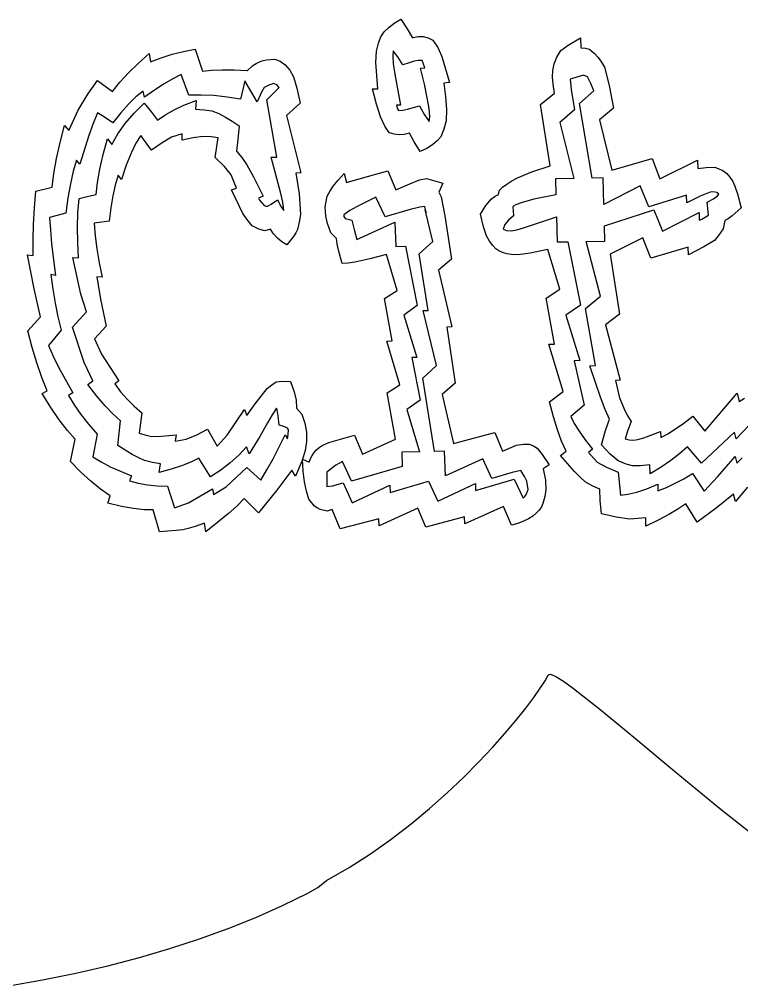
# Model space of a CAD drawing. Extents: x -15 to 1051, y 18 to 778.
# Drawn here: x 609.2 to 876.1, y 36.2 to 393 of the extents above; entities that cross this region are included whole.
import ezdxf

# ---------------------------------------------------------------- set-up
doc = ezdxf.new("R2010")
doc.units = 0

msp = doc.modelspace()

# ---------------------------------------------------------------- linework, layer by layer
at = {"layer": 'Sign'}
for p, q in [((747.727551, 391.544343), (750.139535, 392.96837)), ((750.139535, 392.96837), (752.556413, 389.407665)), ((744.042836, 388.327518), (745.695318, 389.997392)), ((745.695318, 389.997392), (747.727551, 391.544343)), ((752.556413, 389.407665), (754.450605, 386.15007)), ((741.885307, 384.187412), (742.770105, 386.53472)), ((742.770105, 386.53472), (744.042836, 388.327518)), ((754.450605, 386.15007), (754.740898, 386.260789)), ((754.740898, 386.260789), (756.609777, 386.659524)), ((756.609777, 386.659524), (758.436375, 386.625619)), ((758.436375, 386.625619), (760.220692, 386.159074)), ((760.220692, 386.159074), (761.962728, 385.259889)), ((812.032211, 383.424022), (816.610949, 386.18846)), ((816.610949, 386.18846), (816.722, 382.423)), ((669.849903, 381.129093), (674.136972, 381.964172)), ((674.136972, 381.964172), (676.871462, 373.857002)), ((741.167235, 381.16323), (741.885307, 384.187412)), ((761.962728, 385.259889), (763.804823, 382.524556)), ((763.804823, 382.524556), (765.368968, 379.260079)), ((809.265499, 381.43001), (812.032211, 383.424022)), ((816.722, 382.423), (818.359355, 382.273946)), ((818.359355, 382.273946), (819.8913, 381.96569)), ((819.8913, 381.96569), (821.614017, 380.477347)), ((653.118904, 376.704981), (657.157784, 380.354402)), ((657.157784, 380.354402), (657.690472, 377.225452)), ((657.690472, 377.225452), (661.626653, 378.759733)), ((661.626653, 378.759733), (665.679797, 380.060947)), ((665.679797, 380.060947), (669.849903, 381.129093)), ((700.650245, 378.048523), (703.60179, 378.286639)), ((703.60179, 378.286639), (705.643887, 377.478755)), ((740.923954, 376.97142), (741.167235, 381.16323)), ((747.401437, 381.292648), (747.160527, 379.508268)), ((747.160527, 379.508268), (747.363237, 376.679902)), ((749.04163, 379.18112), (747.401437, 381.292648)), ((750.929647, 376.132738), (749.04163, 379.18112)), ((765.368968, 379.260079), (768.146668, 369.688449)), ((806.879374, 376.487045), (807.861761, 378.947596)), ((807.861761, 378.947596), (809.265499, 381.43001)), ((821.614017, 380.477347), (823.10184, 378.866358)), ((823.10184, 378.866358), (824.354767, 377.132722)), ((649.517394, 373.156257), (653.118904, 376.704981)), ((693.38039, 373.991619), (695.539545, 375.901013)), ((695.539545, 375.901013), (696.718171, 376.6468)), ((696.718171, 376.6468), (697.96283, 377.253314)), ((697.96283, 377.253314), (699.273521, 377.720555)), ((699.273521, 377.720555), (700.650245, 378.048523)), ((705.643887, 377.478755), (707.482148, 376.117114)), ((707.482148, 376.117114), (709.116572, 374.201715)), ((741.648, 367.357), (740.923954, 376.97142)), ((747.363237, 376.679902), (747.912009, 372.694313)), ((753.194756, 376.938774), (750.929647, 376.132738)), ((755.128352, 377.476233), (753.194756, 376.938774)), ((756.730436, 377.745114), (755.128352, 377.476233)), ((758.001007, 377.745418), (756.730436, 377.745114)), ((757.497527, 374.90888), (759.034747, 375.045578)), ((758.92453, 368.985602), (757.497527, 374.90888)), ((758.487178, 376.813533), (758.001007, 377.745418)), ((759.034747, 375.045578), (758.487178, 376.813533)), ((806.318336, 374.048356), (806.879374, 376.487045)), ((824.354767, 377.132722), (825.3728, 375.27644)), ((825.3728, 375.27644), (827.11446, 368.4831)), ((646.353254, 369.708231), (649.517394, 373.156257)), ((668.984105, 372.541387), (665.96456, 371.032743)), ((671.849885, 364.960287), (668.984105, 372.541387)), ((676.871462, 373.857002), (680.264961, 374.195917)), ((680.264961, 374.195917), (684.159327, 374.349013)), ((684.159327, 374.349013), (688.554561, 374.31629)), ((688.554561, 374.31629), (693.450662, 374.097747)), ((693.450662, 374.097747), (693.38039, 373.991619)), ((709.116572, 374.201715), (710.54716, 371.732559)), ((710.54716, 371.732559), (711.753223, 367.544779)), ((747.912009, 372.694313), (750.047737, 361.251468)), ((806.178649, 371.63153), (806.318336, 374.048356)), ((806.421597, 368.993712), (806.178649, 371.63153)), ((817.67889, 372.395193), (812.7346, 370.826823)), ((819.16739, 371.69353), (817.67889, 372.395193)), ((820.32024, 369.31017), (819.16739, 371.69353)), ((634.521166, 365.281522), (638.075424, 370.431992)), ((638.075424, 370.431992), (643.626484, 366.360902)), ((643.626484, 366.360902), (646.353254, 369.708231)), ((662.699495, 369.139559), (659.18891, 366.861838)), ((665.96456, 371.032743), (662.699495, 369.139559)), ((692.534945, 370.310667), (690.975285, 363.474717)), ((697.096955, 362.450907), (692.534945, 370.310667)), ((699.656405, 367.737657), (698.659064, 366.094516)), ((701.353795, 368.662699), (699.656405, 367.737657)), ((700.66925, 363.258), (705.23375, 367.74918)), ((703.280465, 369.278517), (701.353795, 368.662699)), ((704.396105, 368.77842), (703.280465, 369.278517)), ((705.23375, 367.74918), (704.396105, 368.77842)), ((711.753223, 367.544779), (712.96121, 362.048679)), ((759.965422, 364.02246), (758.92453, 368.985602)), ((768.146668, 369.688449), (766.099, 369.436)), ((766.099, 369.436), (766.66655, 364.502232)), ((807.014639, 365.68284), (806.421597, 368.993712)), ((812.7346, 370.826823), (813.158973, 367.015258)), ((821.44873, 366.50763), (820.32024, 369.31017)), ((827.11446, 368.4831), (828.75418, 360.16994)), ((630.915154, 359.397292), (634.521166, 365.281522)), ((652.301467, 364.304432), (649.527699, 361.616847)), ((654.998219, 366.493237), (652.301467, 364.304432)), ((655.432805, 364.199577), (654.998219, 366.493237)), ((659.18891, 366.861838), (655.432805, 364.199577)), ((676.42596, 365.016374), (671.849885, 364.960287)), ((681.138885, 364.787474), (676.42596, 365.016374)), ((685.98866, 364.273589), (681.138885, 364.787474)), ((690.975285, 363.474717), (685.98866, 364.273589)), ((698.659064, 366.094516), (697.096955, 362.450907)), ((739.667459, 367.315245), (741.648, 367.357)), ((741.161253, 361.615784), (739.667459, 367.315245)), ((760.620204, 360.019452), (759.965422, 364.02246)), ((766.66655, 364.502232), (767.046102, 359.72155)), ((801.780819, 361.49172), (807.014639, 365.68284)), ((813.158973, 367.015258), (814.31481, 359.555523)), ((816.2272, 361.8981), (821.44873, 366.50763)), ((649.527699, 361.616847), (646.676917, 358.430482)), ((651.60211, 358.317202), (655.351039, 361.999851)), ((655.351039, 361.999851), (658.110912, 358.629458)), ((666.160414, 359.425176), (670.03787, 361.239532)), ((670.03787, 361.239532), (674.549089, 363.027841)), ((674.549089, 363.027841), (674.351336, 359.779001)), ((704.303, 342.086), (700.66925, 363.258)), ((712.96121, 362.048679), (707.95971, 357.443729)), ((742.705154, 357.01638), (741.161253, 361.615784)), ((750.047737, 361.251468), (748.581, 361.221)), ((748.581, 361.221), (748.911417, 359.97186)), ((752.696455, 359.789047), (757.028103, 360.978315)), ((757.028103, 360.978315), (758.979628, 357.643413)), ((805.311009, 338.85222), (801.780819, 361.49172)), ((820.856, 334.362), (816.2272, 361.8981)), ((627.467024, 351.893992), (630.915154, 359.397292)), ((638.137049, 358.396487), (636.541572, 354.483969)), ((640.696992, 356.827454), (638.137049, 358.396487)), ((643.749119, 354.745337), (640.696992, 356.827454)), ((646.676917, 358.430482), (643.749119, 354.745337)), ((648.360134, 354.553536), (651.60211, 358.317202)), ((658.110912, 358.629458), (660.306789, 355.718321)), ((660.306789, 355.718321), (662.91672, 357.584772)), ((662.91672, 357.584772), (666.160414, 359.425176)), ((674.351336, 359.779001), (677.512161, 359.609348)), ((677.512161, 359.609348), (680.387296, 359.172073)), ((680.387296, 359.172073), (682.880421, 358.157706)), ((682.880421, 358.157706), (685.390046, 356.895093)), ((685.390046, 356.895093), (687.916171, 355.384235)), ((707.95971, 357.443729), (713.20707, 336.305329)), ((744.299163, 353.517034), (742.705154, 357.01638)), ((748.911417, 359.97186), (749.296673, 359.351875)), ((749.296673, 359.351875), (750.880081, 359.476449)), ((750.880081, 359.476449), (752.696455, 359.789047)), ((758.979628, 357.643413), (760.645103, 355.296905)), ((760.888877, 356.97658), (760.620204, 360.019452)), ((760.64488, 355.2968), (760.888877, 356.97658)), ((767.046102, 359.72155), (766.876179, 355.53127)), ((814.31481, 359.555523), (808.87635, 354.836803)), ((828.75418, 360.16994), (823.5967, 355.87575)), ((624.290546, 347.464446), (625.944574, 353.746302)), ((625.944574, 353.746302), (627.467024, 351.893992)), ((636.541572, 354.483969), (634.916072, 350.034397)), ((645.62511, 350.708852), (648.360134, 354.553536)), ((687.916171, 355.384235), (690.458796, 353.625133)), ((690.458796, 353.625133), (689.984252, 348.564993)), ((745.114957, 352.179882), (744.299163, 353.517034)), ((760.645103, 355.296905), (760.64488, 355.2968)), ((766.876179, 355.53127), (766.123755, 352.427875)), ((808.87635, 354.836803), (814.10823, 334.221403)), ((823.5967, 355.87575), (828.18323, 337.23565)), ((634.916072, 350.034397), (631.574999, 339.524087)), ((643.397039, 346.783151), (645.62511, 350.708852)), ((654.089091, 350.04125), (652.319872, 347.197962)), ((658.063571, 344.68129), (654.089091, 350.04125)), ((669.409081, 350.67443), (665.482381, 349.44127)), ((669.330318, 348.37008), (669.409081, 350.67443)), ((745.943279, 351.117745), (745.114957, 352.179882)), ((747.689423, 350.545737), (745.943279, 351.117745)), ((749.507664, 350.328489), (747.689423, 350.545737)), ((751.398003, 350.466), (749.507664, 350.328489)), ((753.360439, 350.95827), (751.398003, 350.466)), ((755.143062, 347.750688), (753.360439, 350.95827)), ((766.123755, 352.427875), (764.995359, 349.63065)), ((622.982899, 341.569227), (624.290546, 347.464446)), ((640.178117, 343.013437), (641.794999, 348.843151)), ((641.794999, 348.843151), (643.397039, 346.783151)), ((652.319872, 347.197962), (650.537508, 343.5563)), ((661.965423, 347.379295), (658.063571, 344.68129)), ((665.482381, 349.44127), (661.965423, 347.379295)), ((673.414732, 349.233647), (669.330318, 348.37008)), ((676.998453, 349.655025), (673.414732, 349.233647)), ((680.081482, 349.634214), (676.998453, 349.655025)), ((682.663818, 349.171214), (680.081482, 349.634214)), ((681.629908, 341.927544), (682.663818, 349.171214)), ((689.984252, 348.564993), (689.413256, 344.287853)), ((757.378129, 344.13386), (755.143062, 347.750688)), ((761.855337, 346.608347), (759.783881, 345.302627)), ((763.592496, 348.051022), (761.855337, 346.608347)), ((764.995359, 349.63065), (763.592496, 348.051022)), ((638.933181, 337.636316), (640.178117, 343.013437)), ((650.537508, 343.5563), (648.741997, 339.116262)), ((689.413256, 344.287853), (691.407261, 342.000525)), ((759.783881, 345.302627), (757.378129, 344.13386)), ((622.021631, 336.060646), (622.982899, 341.569227)), ((630.284909, 340.962577), (629.107981, 336.855983)), ((631.574999, 339.524087), (630.284909, 340.962577)), ((648.741997, 339.116262), (646.933341, 333.87785)), ((684.975758, 338.595524), (681.629908, 341.927544)), ((691.407261, 342.000525), (693.305116, 339.240183)), ((693.305116, 339.240183), (695.728331, 334.842258)), ((702.322827, 342.044734), (704.303, 342.086)), ((705.874847, 328.616534), (702.322827, 342.044734)), ((828.18323, 337.23565), (843.02843, 341.52234)), ((843.02843, 341.52234), (845.89107, 334.04585)), ((845.89107, 334.04585), (859.77897, 340.92931)), ((859.77897, 340.92931), (859.869, 337.896)), ((621.406744, 330.938702), (622.021631, 336.060646)), ((629.107981, 336.855983), (628.065667, 332.228852)), ((638.060192, 332.711787), (638.933181, 337.636316)), ((645.713531, 335.42246), (644.673796, 331.796279)), ((646.933341, 333.87785), (645.713531, 335.42246)), ((687.468888, 335.559744), (684.975758, 338.595524)), ((689.450668, 330.576944), (687.468888, 335.559744)), ((713.20707, 336.305329), (711.37647, 336.162519)), ((711.37647, 336.162519), (712.62863, 328.547809)), ((727.026244, 333.571431), (729.28894, 336.01287)), ((729.28894, 336.01287), (730.047823, 332.67929)), ((735.667503, 334.366398), (745.406523, 336.97668)), ((745.406523, 336.97668), (748.327083, 330.02474)), ((793.295759, 334.415145), (798.633334, 336.645889)), ((798.633334, 336.645889), (805.311009, 338.85222)), ((859.869, 337.896), (863.03118, 338.302057)), ((863.03118, 338.302057), (866.24084, 338.342758)), ((866.24084, 338.342758), (869.21172, 337.148638)), ((869.21172, 337.148638), (870.585368, 335.986654)), ((870.585368, 335.986654), (871.781062, 334.637791)), ((628.065667, 332.228852), (627.157966, 327.081183)), ((637.559149, 328.239851), (638.060192, 332.711787)), ((695.728331, 334.842258), (699.298416, 327.642183)), ((725.224175, 331.375095), (727.026244, 333.571431)), ((730.047823, 332.67929), (735.667503, 334.366398)), ((748.327083, 330.02474), (753.472883, 332.22532)), ((753.472883, 332.22532), (757.023643, 333.76466)), ((757.023643, 333.76466), (759.651713, 334.238091)), ((759.651713, 334.238091), (765.648273, 332.478991)), ((765.648273, 332.478991), (764.206783, 329.099571)), ((787.802084, 331.023256), (789.298284, 332.159989)), ((789.298284, 332.159989), (791.129509, 333.290618)), ((791.129509, 333.290618), (793.295759, 334.415145)), ((814.10823, 334.221403), (807.287, 334.079)), ((807.287, 334.079), (807.46, 328.221)), ((824.89, 334.446), (820.856, 334.362)), ((825.17987, 324.61294), (824.89, 334.446)), ((871.781062, 334.637791), (872.798803, 333.102049)), ((872.798803, 333.102049), (873.63859, 331.379428)), ((614.774389, 323.310178), (615.356114, 329.556622)), ((615.356114, 329.556622), (621.406744, 330.938702)), ((644.673796, 331.796279), (643.774373, 327.767435)), ((687.632468, 330.015715), (689.450668, 330.576944)), ((691.779018, 321.309955), (687.632468, 330.015715)), ((706.590862, 325.491401), (705.874847, 328.616534)), ((712.62863, 328.547809), (713.147318, 320.917809)), ((723.00192, 327.71773), (723.882734, 329.423861)), ((723.882734, 329.423861), (725.224175, 331.375095)), ((764.206783, 329.099571), (765.136357, 327.444241)), ((784.98286, 327.62167), (786.24711, 328.30219)), ((786.24711, 328.30219), (786.640909, 329.88042)), ((786.640909, 329.88042), (787.802084, 331.023256)), ((838.62777, 331.48723), (825.17987, 324.61294)), ((841.8664, 323.70457), (838.62777, 331.48723)), ((864.454967, 329.199364), (860.812529, 327.658121)), ((865.536789, 329.221905), (864.454967, 329.199364)), ((866.881537, 329.040585), (865.536789, 329.221905)), ((867.633478, 328.42824), (866.881537, 329.040585)), ((867.138596, 327.789918), (867.633478, 328.42824)), ((873.63859, 331.379428), (874.56771, 328.494233)), ((874.56771, 328.494233), (875.9299, 323.367688)), ((627.157966, 327.081183), (626.384879, 321.412977)), ((630.886612, 321.506723), (631.361809, 326.854711)), ((631.361809, 326.854711), (634.767569, 327.710681)), ((634.767569, 327.710681), (637.559149, 328.239851)), ((643.774373, 327.767435), (643.015261, 323.335929)), ((699.298416, 327.642183), (697.629966, 326.97941)), ((697.629966, 326.97941), (697.948037, 326.148691)), ((697.948037, 326.148691), (699.693647, 324.196351)), ((700.873337, 324.011594), (702.246069, 324.746706)), ((702.246069, 324.746706), (704.622507, 326.287744)), ((704.622507, 326.287744), (705.946557, 323.698619)), ((706.940167, 322.358624), (706.590862, 325.491401)), ((722.165707, 323.7229), (723.00192, 327.71773)), ((740.996145, 327.255542), (734.068175, 323.892645)), ((744.366065, 319.998952), (740.996145, 327.255542)), ((765.136357, 327.444241), (766.444079, 320.432516)), ((781.579385, 324.201362), (783.65299, 326.67811)), ((783.65299, 326.67811), (784.98286, 327.62167)), ((794.667288, 325.25926), (792.899354, 324.548622)), ((799.36184, 326.58692), (794.667288, 325.25926)), ((807.46, 328.221), (799.36184, 326.58692)), ((855.755, 328.076), (841.8664, 323.70457)), ((855.837897, 325.251774), (855.755, 328.076)), ((860.812529, 327.658121), (855.837897, 325.251774)), ((863.316066, 325.512238), (865.683423, 326.739083)), ((863.898137, 320.709618), (863.316066, 325.512238)), ((865.683423, 326.739083), (867.138596, 327.789918)), ((614.416089, 317.264647), (614.774389, 323.310178)), ((626.384879, 321.412977), (620.413729, 319.823207)), ((630.689548, 316.059861), (630.886612, 321.506723)), ((643.015261, 323.335929), (642.396461, 318.50176)), ((693.309216, 319.196132), (691.779018, 321.309955)), ((699.693647, 324.196351), (700.2499, 323.998603)), ((700.2499, 323.998603), (700.873337, 324.011594)), ((705.946557, 323.698619), (706.940167, 322.358624)), ((722.48758, 320.27555), (722.165707, 323.7229)), ((731.330168, 322.324448), (729.076145, 320.831752)), ((734.068175, 323.892645), (731.330168, 322.324448)), ((753.680245, 322.705052), (744.366065, 319.998952)), ((757.249463, 323.616759), (753.680245, 322.705052)), ((759.076925, 323.864172), (757.249463, 323.616759)), ((759.25835, 322.690431), (759.076925, 323.864172)), ((761.95339, 310.94525), (759.18732, 322.61045)), ((759.18732, 322.61045), (759.581835, 321.676652)), ((759.581835, 321.676652), (759.25835, 322.690431)), ((779.63585, 321.04698), (781.579385, 324.201362)), ((792.899354, 324.548622), (791.51765, 323.80678)), ((791.51765, 323.80678), (791.836437, 320.46403)), ((825.411, 316.768), (843.6603, 322.59098)), ((843.6603, 322.59098), (846.89894, 314.80831)), ((846.89894, 314.80831), (860.34674, 321.68261)), ((860.34674, 321.68261), (860.43, 318.858)), ((875.9299, 323.367688), (872.62409, 320.368093)), ((620.413729, 319.823207), (620.674274, 315.190512)), ((642.396461, 318.50176), (636.843801, 317.653399)), ((636.843801, 317.653399), (637.236893, 313.036549)), ((695.288768, 316.777665), (693.309216, 319.196132)), ((712.643122, 318.107421), (711.990668, 315.346279)), ((713.147318, 320.917809), (712.643122, 318.107421)), ((723.137032, 317.541535), (722.48758, 320.27555)), ((729.076145, 320.831752), (729.168021, 320.205662)), ((729.168021, 320.205662), (729.55945, 319.376463)), ((729.55945, 319.376463), (732.07172, 318.800793)), ((732.07172, 318.800793), (733.012595, 314.895328)), ((733.96857, 311.722853), (748.01857, 318.086353)), ((748.01857, 318.086353), (748.284, 309.09)), ((766.444079, 320.432516), (768.898967, 304.390841)), ((780.690787, 316.385047), (779.63585, 321.04698)), ((789.922277, 318.801787), (788.628497, 317.25714)), ((791.836437, 320.46403), (789.922277, 318.801787)), ((795.492849, 315.9348), (807.700749, 320.06188)), ((807.700749, 320.06188), (807.975, 310.752)), ((860.43, 318.858), (861.374237, 319.191678)), ((861.374237, 319.191678), (863.898137, 320.709618)), ((869.83132, 318.635208), (869.334067, 315.589458)), ((871.163575, 319.343312), (869.83132, 318.635208)), ((872.62409, 320.368093), (871.163575, 319.343312)), ((614.281213, 311.420028), (614.416089, 317.264647)), ((620.674274, 315.190512), (621.123293, 310.077647)), ((630.770617, 310.514123), (630.689548, 316.059861)), ((697.710306, 315.545934), (695.288768, 316.777665)), ((699.894818, 314.884935), (697.710306, 315.545934)), ((702.006398, 315.452269), (699.894818, 314.884935)), ((703.167074, 313.736336), (702.006398, 315.452269)), ((711.384597, 314.123424), (710.525285, 312.777539)), ((711.990668, 315.346279), (711.384597, 314.123424)), ((724.35665, 314.13905), (723.137032, 317.541535)), ((726.39873, 312.08823), (724.35665, 314.13905)), ((733.012595, 314.895328), (733.96857, 311.722853)), ((781.7805, 313.03219), (780.690787, 316.385047)), ((788.628497, 317.25714), (788.020849, 315.46512)), ((788.020849, 315.46512), (789.245525, 315.000004)), ((789.245525, 315.000004), (790.899084, 314.923245)), ((790.899084, 314.923245), (792.981525, 315.234844)), ((792.981525, 315.234844), (795.492849, 315.9348)), ((825.578, 311.119), (825.411, 316.768)), ((869.334067, 315.589458), (867.609629, 313.093818)), ((614.36976, 305.776322), (614.281213, 311.420028)), ((631.129819, 304.869511), (630.770617, 310.514123)), ((637.236893, 313.036549), (637.857357, 308.175849)), ((704.560723, 312.208426), (703.167074, 313.736336)), ((706.187344, 310.868541), (704.560723, 312.208426)), ((708.046938, 309.716679), (706.187344, 310.868541)), ((710.525285, 312.777539), (708.046938, 309.716679)), ((726.656992, 310.019864), (726.39873, 312.08823)), ((756.95194, 306.3403), (761.95339, 310.94525)), ((782.967223, 311.055127), (781.7805, 313.03219)), ((784.124032, 309.469947), (782.967223, 311.055127)), ((807.975, 310.752), (811.936, 310.835)), ((811.936, 310.835), (816.5147, 287.4846)), ((818.68324, 310.975679), (825.578, 311.119)), ((823.90283, 290.778679), (818.68324, 310.975679)), ((839.63581, 312.2494), (827.55681, 306.24098)), ((842.4985, 304.77291), (839.63581, 312.2494)), ((866.083637, 311.334998), (862.190104, 308.977336)), ((867.609629, 313.093818), (866.083637, 311.334998)), ((621.123293, 310.077647), (622.586749, 298.411407)), ((637.857357, 308.175849), (638.705193, 303.071299)), ((727.094467, 307.785145), (726.656992, 310.019864)), ((728.50706, 302.81665), (727.094467, 307.785145)), ((748.284, 309.09), (751.878, 309.165)), ((751.878, 309.165), (756.26678, 287.276)), ((785.250928, 308.276652), (784.124032, 309.469947)), ((786.34791, 307.47524), (785.250928, 308.276652)), ((787.725059, 306.817044), (786.34791, 307.47524)), ((804.53459, 307.95882), (797.970505, 306.566035)), ((808.93043, 293.29212), (804.53459, 307.95882)), ((856.323, 308.829), (842.4985, 304.77291)), ((856.406527, 306.004628), (856.323, 308.829)), ((862.190104, 308.977336), (856.406527, 306.004628)), ((614.67896, 293.4319), (612.23349, 306.04582)), ((612.23349, 306.04582), (614.36976, 305.776322)), ((631.964919, 291.489301), (628.996579, 305.034401)), ((628.996579, 305.034401), (631.129819, 304.869511)), ((738.73226, 304.49505), (733.190385, 303.280565)), ((744.85007, 306.08787), (738.73226, 304.49505)), ((748.83601, 292.87797), (744.85007, 306.08787)), ((760.283, 285.476), (756.95194, 306.3403)), ((768.898967, 304.390841), (764.102047, 300.313501)), ((789.316455, 306.359565), (787.725059, 306.817044)), ((791.122099, 306.102804), (789.316455, 306.359565)), ((793.14199, 306.04676), (791.122099, 306.102804)), ((795.339301, 306.197209), (793.14199, 306.04676)), ((797.970505, 306.566035), (795.339301, 306.197209)), ((827.55681, 306.24098), (830.99832, 284.12298)), ((638.705193, 303.071299), (639.780401, 297.722899)), ((730.741404, 302.954786), (728.50706, 302.81665)), ((733.190385, 303.280565), (730.741404, 302.954786)), ((764.102047, 300.313501), (768.976497, 279.376701)), ((622.586749, 298.411407), (620.890519, 298.690073)), ((620.890519, 298.690073), (621.602412, 293.373342)), ((639.780401, 297.722899), (637.867231, 297.892374)), ((637.867231, 297.892374), (639.265478, 289.678869)), ((617.09323, 283.12002), (614.67896, 293.4319)), ((621.602412, 293.373342), (622.466692, 288.177548)), ((744.08159, 289.8482), (748.83601, 292.87797)), ((803.8155, 290.0455), (808.93043, 293.29212)), ((633.992999, 284.937441), (631.964919, 291.489301)), ((639.265478, 289.678869), (641.267841, 279.646274)), ((746.965, 274.208), (744.08159, 289.8482)), ((806.959, 273.05), (803.8155, 290.0455)), ((818.46123, 286.164559), (823.90283, 290.778679)), ((622.466692, 288.177548), (623.483357, 283.102692)), ((756.26678, 287.276), (751.30777, 283.71863)), ((758.44955, 285.43685), (760.283, 285.476)), ((816.5147, 287.4846), (811.12177, 283.70884)), ((822.16216, 265.203259), (818.46123, 286.164559)), ((612.33027, 277.89203), (617.09323, 283.12002)), ((623.483357, 283.102692), (624.652409, 278.148773)), ((628.875699, 279.283391), (633.992999, 284.937441)), ((751.30777, 283.71863), (756.09812, 268.11813)), ((763.30543, 265.12765), (758.44955, 285.43685)), ((811.12177, 283.70884), (816.31281, 266.96534)), ((830.99832, 284.12298), (825.83158, 280.14259)), ((633.148849, 266.288891), (628.875699, 279.283391)), ((641.267841, 279.646274), (637.002901, 274.952004)), ((768.976497, 279.376701), (767.143, 279.338)), ((767.143, 279.338), (770.25095, 258.5737)), ((825.83158, 280.14259), (831.27736, 259.74099)), ((613.932303, 271.789224), (612.33027, 277.89203)), ((624.652409, 278.148773), (619.975149, 272.503893)), ((637.002901, 274.952004), (639.589961, 269.353804)), ((615.65111, 266.081355), (613.932303, 271.789224)), ((619.975149, 272.503893), (621.747113, 268.569949)), ((744.98456, 274.167033), (746.965, 274.208)), ((749.8637, 258.045033), (744.98456, 274.167033)), ((804.832143, 273.006559), (806.959, 273.05)), ((810.191503, 255.533859), (804.832143, 273.006559)), ((621.747113, 268.569949), (623.830494, 264.341568)), ((639.589961, 269.353804), (645.973971, 259.438634)), ((756.09812, 268.11813), (754.191, 268.078)), ((754.191, 268.078), (757.29752, 252.3378)), ((617.486693, 260.768424), (615.65111, 266.081355)), ((623.830494, 264.341568), (628.931509, 255.001493)), ((636.433069, 259.449191), (633.148849, 266.288891)), ((758.30706, 260.4181), (763.30543, 265.12765)), ((816.31281, 266.96534), (814.259, 266.922)), ((814.259, 266.922), (817.90052, 250.4602)), ((820.03818, 265.054344), (822.16216, 265.203259)), ((822.04287, 258.829063), (820.03818, 265.054344)), ((619.43905, 255.85043), (617.486693, 260.768424)), ((634.563109, 258.154221), (636.433069, 259.449191)), ((637.813174, 253.871643), (634.563109, 258.154221)), ((645.973971, 259.438634), (644.537881, 258.362034)), ((644.537881, 258.362034), (646.655837, 255.449269)), ((700.807123, 256.603606), (702.489838, 258.025523)), ((702.489838, 258.025523), (704.110023, 259.079796)), ((704.110023, 259.079796), (706.340118, 259.361764)), ((706.340118, 259.361764), (709.387823, 259.294426)), ((709.387823, 259.294426), (710.749667, 255.423898)), ((745.10928, 255.015253), (749.8637, 258.045033)), ((762.627, 233.399), (758.30706, 260.4181)), ((770.25095, 258.5737), (765.45403, 254.49636)), ((823.92125, 253.464669), (822.04287, 258.829063)), ((831.27736, 259.74099), (829.44681, 259.598181)), ((829.44681, 259.598181), (830.95532, 253.244831)), ((617.63623, 254.76618), (619.43905, 255.85043)), ((620.834209, 249.605932), (617.63623, 254.76618)), ((628.931509, 255.001493), (627.419, 254.028)), ((627.419, 254.028), (629.502358, 250.57809)), ((640.907579, 250.200751), (637.813174, 253.871643)), ((646.655837, 255.449269), (649.016708, 252.698564)), ((696.387373, 250.937928), (700.807123, 256.603606)), ((710.749667, 255.423898), (711.501603, 252.325676)), ((748.25592, 237.915153), (745.10928, 255.015253)), ((765.45403, 254.49636), (769.65839, 236.37166)), ((805.165303, 251.765739), (810.191503, 255.533859)), ((825.67332, 248.961163), (823.92125, 253.464669)), ((862.5095, 240.92328), (874.4273, 254.88318)), ((874.4273, 254.88318), (875.176923, 251.86341)), ((629.502358, 250.57809), (631.95476, 247.05737)), ((643.846324, 247.141543), (640.907579, 250.200751)), ((649.016708, 252.698564), (651.620492, 250.109919)), ((651.620492, 250.109919), (654.467191, 247.683334)), ((693.319523, 246.713436), (696.387373, 250.937928)), ((711.501603, 252.325676), (711.588022, 249.396756)), ((757.29752, 252.3378), (752.33542, 248.88503)), ((806.580147, 246.254334), (805.165303, 251.765739)), ((817.90052, 250.4602), (812.96003, 246.2752)), ((830.95532, 253.244831), (832.966822, 248.498164)), ((875.176923, 251.86341), (877.196633, 253.05684)), ((623.939935, 245.08485), (620.834209, 249.605932)), ((631.95476, 247.05737), (634.776208, 243.46584)), ((646.629409, 244.694021), (643.846324, 247.141543)), ((654.467191, 247.683334), (653.442481, 240.125874)), ((685.974785, 239.442976), (692.447875, 248.893316)), ((692.447875, 248.893316), (693.319523, 246.713436)), ((702.597913, 246.906758), (700.887378, 243.940401)), ((704.247438, 249.453171), (702.597913, 246.906758)), ((704.486031, 248.83013), (704.247438, 249.453171)), ((704.883219, 246.561855), (704.486031, 248.83013)), ((705.242544, 243.08909), (704.883219, 246.561855)), ((711.588022, 249.396756), (713.633192, 247.241326)), ((713.633192, 247.241326), (714.746377, 243.86934)), ((752.33542, 248.88503), (757.12577, 233.28453)), ((808.058608, 241.385349), (806.580147, 246.254334)), ((812.96003, 246.2752), (814.255003, 243.7378)), ((827.29908, 245.318544), (825.67332, 248.961163)), ((832.966822, 248.498164), (834.102588, 246.382674)), ((834.102588, 246.382674), (835.32503, 244.439081)), ((854.766219, 243.895436), (858.0888, 246.48325)), ((858.0888, 246.48325), (862.5095, 240.92328)), ((626.953409, 241.202932), (623.939935, 245.08485)), ((634.776208, 243.46584), (637.9667, 239.8035)), ((645.65105, 235.567511), (646.629409, 244.694021)), ((700.887378, 243.940401), (698.045118, 238.909426)), ((706.562651, 242.809151), (705.242544, 243.08909)), ((707.573747, 242.431175), (706.562651, 242.809151)), ((714.746377, 243.86934), (715.31826, 240.499161)), ((814.255003, 243.7378), (816.01765, 240.89615)), ((825.842512, 241.206134), (827.29908, 245.318544)), ((835.32503, 244.439081), (833.923265, 240.955799)), ((851.679225, 241.718122), (854.766219, 243.895436)), ((878.88367, 243.148678), (874.04117, 238.128368)), ((629.87463, 237.96018), (626.953409, 241.202932)), ((637.9667, 239.8035), (636.37998, 231.3969)), ((653.442481, 240.125874), (655.626266, 239.491006)), ((655.626266, 239.491006), (658.026981, 238.965384)), ((661.804276, 239.044062), (667.109501, 239.573281)), ((667.109501, 239.573281), (666.810665, 237.264331)), ((670.899515, 237.977486), (674.76119, 239.549511)), ((674.76119, 239.549511), (678.792315, 241.596046)), ((678.792315, 241.596046), (682.351445, 235.390086)), ((682.351445, 235.390086), (685.974785, 239.442976)), ((702.967815, 230.638535), (707.474497, 239.57687)), ((707.474497, 239.57687), (708.324486, 238.12927)), ((708.275831, 241.955161), (707.573747, 242.431175)), ((708.668904, 241.38111), (708.275831, 241.955161)), ((708.324486, 238.12927), (708.607491, 239.73133)), ((708.607491, 239.73133), (708.668904, 241.38111)), ((715.31826, 240.499161), (715.348842, 237.13079)), ((723.63028, 236.774053), (733.0942, 239.378633)), ((733.0942, 239.378633), (736.01482, 232.426713)), ((769.65839, 236.37166), (784.87649, 240.45674)), ((784.87649, 240.45674), (787.79705, 233.50482)), ((809.600687, 237.158784), (808.058608, 241.385349)), ((816.01765, 240.89615), (818.247973, 237.75025)), ((824.34963, 235.836924), (825.842512, 241.206134)), ((833.923265, 240.955799), (833.01641, 238.110871)), ((839.96207, 238.386381), (846.14766, 240.791784)), ((846.14766, 240.791784), (846.212, 238.595)), ((846.212, 238.595), (848.827819, 239.951311)), ((848.827819, 239.951311), (851.679225, 241.718122)), ((873.45678, 240.523598), (861.24488, 229.069598)), ((874.04117, 238.128368), (873.45678, 240.523598)), ((628.0648, 229.6537), (629.87463, 237.96018)), ((650.959665, 232.250168), (645.65105, 235.567511)), ((658.026981, 238.965384), (661.804276, 239.044062)), ((666.810665, 237.264331), (670.899515, 237.977486)), ((698.045118, 238.909426), (694.106138, 232.494901)), ((715.348842, 237.13079), (714.838122, 233.764226)), ((719.974699, 234.86292), (721.073053, 235.60867)), ((721.073053, 235.60867), (723.63028, 236.774053)), ((736.01482, 232.426713), (748.25592, 237.915153)), ((787.79705, 233.50482), (792.94285, 235.70538)), ((792.94285, 235.70538), (795.498398, 236.15114)), ((795.498398, 236.15114), (797.62772, 236.116969)), ((797.62772, 236.116969), (799.18882, 235.443013)), ((811.206383, 233.574639), (809.600687, 237.158784)), ((818.247973, 237.75025), (820.94597, 234.3001)), ((827.550343, 232.449564), (824.34963, 235.836924)), ((833.01641, 238.110871), (834.552242, 237.671838)), ((834.552242, 237.671838), (836.1888, 237.548924)), ((836.1888, 237.548924), (837.773895, 237.771659)), ((837.773895, 237.771659), (839.96207, 238.386381)), ((653.326779, 230.997658), (650.959665, 232.250168)), ((690.269923, 232.081323), (687.101784, 229.235061)), ((693.148839, 235.091661), (690.269923, 232.081323)), ((694.106138, 232.494901), (693.148839, 235.091661)), ((714.838122, 233.764226), (713.697728, 230.129378)), ((716.783024, 230.792855), (717.400683, 231.97343)), ((717.400683, 231.97343), (718.138514, 233.0453)), ((718.138514, 233.0453), (718.99652, 234.008463)), ((718.99652, 234.008463), (719.974699, 234.86292)), ((757.12577, 233.28453), (750.525, 233.147)), ((750.525, 233.147), (750.682, 227.812)), ((766.367, 233.477), (762.627, 233.399)), ((766.635612, 224.37639), (766.367, 233.477)), ((799.18882, 235.443013), (800.60786, 234.609069)), ((800.60786, 234.609069), (802.345923, 232.290219)), ((802.345923, 232.290219), (804.97377, 228.419909)), ((809.198973, 231.962749), (811.206383, 233.574639)), ((814.402938, 225.974216), (809.198973, 231.962749)), ((820.94597, 234.3001), (819.516, 233.015)), ((819.516, 233.015), (822.77789, 229.41962)), ((830.46964, 229.893684), (827.550343, 232.449564)), ((853.232121, 232.624913), (849.985185, 230.117178)), ((856.07528, 235.137318), (853.232121, 232.624913)), ((861.24488, 229.069598), (856.07528, 235.137318)), ((631.856415, 225.827235), (628.0648, 229.6537)), ((636.37998, 231.3969), (639.429537, 229.556789)), ((639.429537, 229.556789), (642.81639, 227.789125)), ((655.50243, 230.015921), (653.326779, 230.997658)), ((658.36617, 229.342911), (655.50243, 230.015921)), ((661.33375, 228.881401), (658.36617, 229.342911)), ((660.916029, 225.627951), (661.33375, 228.881401)), ((672.567733, 229.481802), (669.154484, 228.102333)), ((675.510329, 230.956121), (672.567733, 229.481802)), ((679.897839, 224.034761), (675.510329, 230.956121)), ((687.101784, 229.235061), (683.644423, 226.552873)), ((700.701744, 226.600831), (702.967815, 230.638535)), ((713.697728, 230.129378), (711.301912, 224.270376)), ((714.136931, 226.148699), (713.83119, 230.603833)), ((713.83119, 230.603833), (716.28554, 229.503573)), ((716.28554, 229.503573), (716.783024, 230.792855)), ((727.502333, 229.121517), (726.136883, 228.29496)), ((728.68374, 229.65641), (727.502333, 229.121517)), ((731.9803, 222.39826), (728.68374, 229.65641)), ((780.465612, 230.73535), (766.635612, 224.37639)), ((783.835532, 223.47873), (780.465612, 230.73535)), ((804.97377, 228.419909), (802.81352, 227.014209)), ((822.77789, 229.41962), (826.153118, 227.579717)), ((833.383963, 228.750697), (830.46964, 229.893684)), ((835.73277, 228.119284), (833.383963, 228.750697)), ((842.181, 228.463), (838.779702, 228.078115)), ((842.27998, 225.115718), (842.181, 228.463)), ((849.985185, 230.117178), (846.334471, 227.614113)), ((867.262277, 224.1186), (873.648852, 231.5261)), ((873.648852, 231.5261), (874.383042, 229.02938)), ((874.383042, 229.02938), (876.30551, 231.03194)), ((635.57952, 222.45728), (631.856415, 225.827235)), ((642.81639, 227.789125), (646.540537, 226.093909)), ((646.540537, 226.093909), (650.60198, 224.47114)), ((665.270583, 226.817717), (660.916029, 225.627951)), ((669.154484, 228.102333), (665.270583, 226.817717)), ((683.644423, 226.552873), (679.897839, 224.034761)), ((685.583207, 220.38514), (693.300797, 227.45409)), ((693.300797, 227.45409), (698.427187, 222.85077)), ((698.427187, 222.85077), (700.701744, 226.600831)), ((709.840472, 226.542646), (704.353892, 219.101521)), ((711.301912, 224.270376), (709.840472, 226.542646)), ((714.629713, 222.194638), (714.136931, 226.148699)), ((726.136883, 228.29496), (722.85385, 225.76685)), ((722.85385, 225.76685), (722.864594, 220.42898)), ((750.682, 227.812), (731.9803, 222.39826)), ((791.349797, 225.623986), (783.835532, 223.47873)), ((794.537032, 226.42308), (791.349797, 225.623986)), ((795.888486, 224.148533), (794.537032, 226.42308)), ((802.81352, 227.014209), (803.597095, 222.843769)), ((816.512459, 223.813581), (814.402938, 225.974216)), ((826.153118, 227.579717), (830.4467, 225.70661)), ((830.4467, 225.70661), (831.283459, 217.24589)), ((838.779702, 228.078115), (835.73277, 228.119284)), ((846.334471, 227.614113), (842.27998, 225.115718)), ((854.71726, 223.333909), (857.982142, 225.23365)), ((857.982142, 225.23365), (862.283952, 218.7291)), ((639.234115, 219.543835), (635.57952, 222.45728)), ((650.60198, 224.47114), (649.924061, 222.57297)), ((649.924061, 222.57297), (653.138582, 221.67176)), ((653.138582, 221.67176), (656.556256, 221.03645)), ((715.309536, 218.741649), (714.629713, 222.194638)), ((724.910823, 220.734085), (728.84215, 221.81034)), ((728.84215, 221.81034), (732.21515, 214.44918)), ((746.192, 218.299), (760.4536, 222.46884)), ((760.4536, 222.46884), (763.8266, 215.10768)), ((763.8266, 215.10768), (777.7269, 221.57271)), ((777.7269, 221.57271), (777.804, 218.957)), ((777.804, 218.957), (792.0656, 223.12684)), ((792.0656, 223.12684), (795.35295, 216.18256)), ((796.708022, 222.49091), (795.888486, 224.148533)), ((797.1673, 219.36042), (796.708022, 222.49091)), ((803.597095, 222.843769), (803.705, 219.183)), ((818.293673, 222.208699), (816.512459, 223.813581)), ((821.129433, 220.619292), (818.293673, 222.208699)), ((841.010246, 219.64661), (845.107959, 221.30201)), ((845.107959, 221.30201), (845.105642, 218.89456)), ((848.27901, 220.164364), (851.482882, 221.644147)), ((851.482882, 221.644147), (854.71726, 223.333909)), ((862.283952, 218.7291), (867.262277, 224.1186)), ((642.8202, 217.0869), (639.234115, 219.543835)), ((656.556256, 221.03645), (660.177082, 220.66704)), ((660.177082, 220.66704), (664.001061, 220.56353)), ((664.001061, 220.56353), (666.585751, 212.5579)), ((671.667501, 214.44314), (680.614221, 219.65365)), ((680.614221, 219.65365), (680.899057, 217.46155)), ((680.899057, 217.46155), (685.583207, 220.38514)), ((704.353892, 219.101521), (697.608472, 210.796846)), ((716.1764, 215.789733), (715.309536, 218.741649)), ((722.864594, 220.42898), (722.86488, 220.4298)), ((722.86488, 220.4298), (724.910823, 220.734085)), ((732.21515, 214.44918), (746.11545, 220.91421)), ((746.11545, 220.91421), (746.192, 218.299)), ((796.524552, 217.51534), (796.912033, 218.373842)), ((796.912033, 218.373842), (797.1673, 219.36042)), ((803.705, 219.183), (803.373329, 216.742532)), ((823.657893, 219.494459), (821.129433, 220.619292)), ((823.872263, 215.338324), (823.657893, 219.494459)), ((834.097996, 217.61855), (837.340259, 218.418789)), ((837.340259, 218.418789), (841.010246, 219.64661)), ((845.105642, 218.89456), (848.27901, 220.164364)), ((878.229761, 220.218947), (873.846003, 214.887632)), ((641.87354, 214.345726), (642.8202, 217.0869)), ((646.94565, 213.136506), (641.87354, 214.345726)), ((666.585751, 212.5579), (671.667501, 214.44314)), ((692.316892, 216.024686), (689.720745, 213.380048)), ((697.608472, 210.796846), (692.316892, 216.024686)), ((718.23391, 213.215893), (716.1764, 215.789733)), ((795.35295, 216.18256), (796.004858, 216.784912)), ((796.004858, 216.784912), (796.524552, 217.51534)), ((802.67649, 214.24215), (802.111728, 212.940018)), ((803.373329, 216.742532), (802.67649, 214.24215)), ((824.29315, 210.401499), (823.872263, 215.338324)), ((831.283459, 217.24589), (834.097996, 217.61855)), ((855.448589, 214.085612), (852.560763, 212.15452)), ((859.612939, 207.264292), (855.448589, 214.085612)), ((873.105639, 217.593592), (866.724484, 212.488887)), ((873.846003, 214.887632), (873.105639, 217.593592)), ((651.43737, 212.320778), (646.94565, 213.136506)), ((655.3487, 211.898541), (651.43737, 212.320778)), ((658.67964, 211.869796), (655.3487, 211.898541)), ((661.04745, 203.754966), (658.67964, 211.869796)), ((689.720745, 213.380048), (686.481362, 210.460336)), ((719.230192, 212.562838), (718.23391, 213.215893)), ((720.342188, 212.029946), (719.230192, 212.562838)), ((722.91332, 211.324653), (720.342188, 212.029946)), ((724.80179, 211.99204), (722.91332, 211.324653)), ((727.80189, 204.8324), (724.80179, 211.99204)), ((756.49354, 212.44249), (742.15314, 205.96829)), ((759.4141, 205.49057), (756.49354, 212.44249)), ((788.10543, 213.10116), (773.76503, 206.62696)), ((791.02599, 206.14924), (788.10543, 213.10116)), ((800.218018, 210.584769), (798.88907, 209.531652)), ((801.292238, 211.720891), (800.218018, 210.584769)), ((802.111728, 212.940018), (801.292238, 211.720891)), ((852.560763, 212.15452), (849.143504, 210.133882)), ((866.724484, 212.488887), (859.612939, 207.264292)), ((682.598745, 207.265548), (678.072892, 203.795686)), ((686.481362, 210.460336), (682.598745, 207.265548)), ((742.076, 208.583), (727.80189, 204.8324)), ((742.15314, 205.96829), (742.076, 208.583)), ((773.688, 209.242), (759.4141, 205.49057)), ((773.76503, 206.62696), (773.688, 209.242)), ((795.466987, 207.674436), (793.373853, 206.870335)), ((797.305393, 208.561541), (795.466987, 207.674436)), ((798.88907, 209.531652), (797.305393, 208.561541)), ((829.74326, 209.128204), (824.29315, 210.401499)), ((834.84635, 208.423339), (829.74326, 209.128204)), ((840.7017, 208.964), (834.84635, 208.423339)), ((840.720689, 205.823972), (840.7017, 208.964)), ((845.196813, 208.0237), (840.720689, 205.823972)), ((849.143504, 210.133882), (845.196813, 208.0237)), ((667.163315, 204.170232), (661.04745, 203.754966)), ((669.584599, 204.501975), (667.163315, 204.170232)), ((671.58145, 204.916456), (669.584599, 204.501975)), ((674.165153, 205.650628), (671.58145, 204.916456)), ((677.68692, 206.927706), (674.165153, 205.650628)), ((678.072892, 203.795686), (677.68692, 206.927706)), ((793.373853, 206.870335), (791.02599, 206.14924)), ((803.453573, 148.73772), (804.59503, 150.82332)), ((804.59503, 150.82332), (804.92815, 151.109654)), ((804.92815, 151.109654), (805.514744, 151.119869)), ((805.514744, 151.119869), (806.347582, 150.86398)), ((806.347582, 150.86398), (807.419438, 150.352)), ((807.419438, 150.352), (810.25129, 148.599828)), ((801.676219, 145.952214), (803.453573, 148.73772)), ((810.25129, 148.599828), (813.952474, 145.94347)), ((799.285718, 142.540869), (801.676219, 145.952214)), ((813.952474, 145.94347), (823.731542, 138.238656)), ((796.304822, 138.577756), (799.285718, 142.540869)), ((792.756281, 134.136944), (796.304822, 138.577756)), ((823.731542, 138.238656), (836.294048, 127.878486)), ((788.662845, 129.292502), (792.756281, 134.136944)), ((784.047265, 124.1185), (788.662845, 129.292502)), ((836.294048, 127.878486), (851.177399, 115.503889)), ((778.932292, 118.689007), (784.047265, 124.1185)), ((773.340677, 113.078093), (778.932292, 118.689007)), ((851.177399, 115.503889), (867.918999, 101.75579)), ((767.29517, 107.359827), (773.340677, 113.078093)), ((760.818521, 101.608278), (767.29517, 107.359827)), ((753.933482, 95.897515), (760.818521, 101.608278)), ((867.918999, 101.75579), (886.056256, 87.275119)), ((746.662802, 90.301609), (753.933482, 95.897515)), ((739.029233, 84.894628), (746.662802, 90.301609)), ((731.055526, 79.750642), (739.029233, 84.894628)), ((722.76443, 74.94372), (731.055526, 79.750642)), ((719.531344, 72.453589), (722.76443, 74.94372)), ((715.84366, 70.28391), (719.531344, 72.453589)), ((706.43343, 65.721334), (715.84366, 70.28391)), ((696.61395, 61.391856), (706.43343, 65.721334)), ((686.401842, 57.303927), (696.61395, 61.391856)), ((675.813733, 53.466002), (686.401842, 57.303927)), ((664.866247, 49.886533), (675.813733, 53.466002)), ((641.959642, 43.536778), (653.576009, 46.573974)), ((653.576009, 46.573974), (664.866247, 49.886533)), ((630.033772, 40.783397), (641.959642, 43.536778)), ((617.815024, 38.322286), (630.033772, 40.783397)), ((605.320022, 36.161897), (617.815024, 38.322286))]:
    msp.add_line(p, q, dxfattribs=at)

doc.saveas('drawing.dxf')
